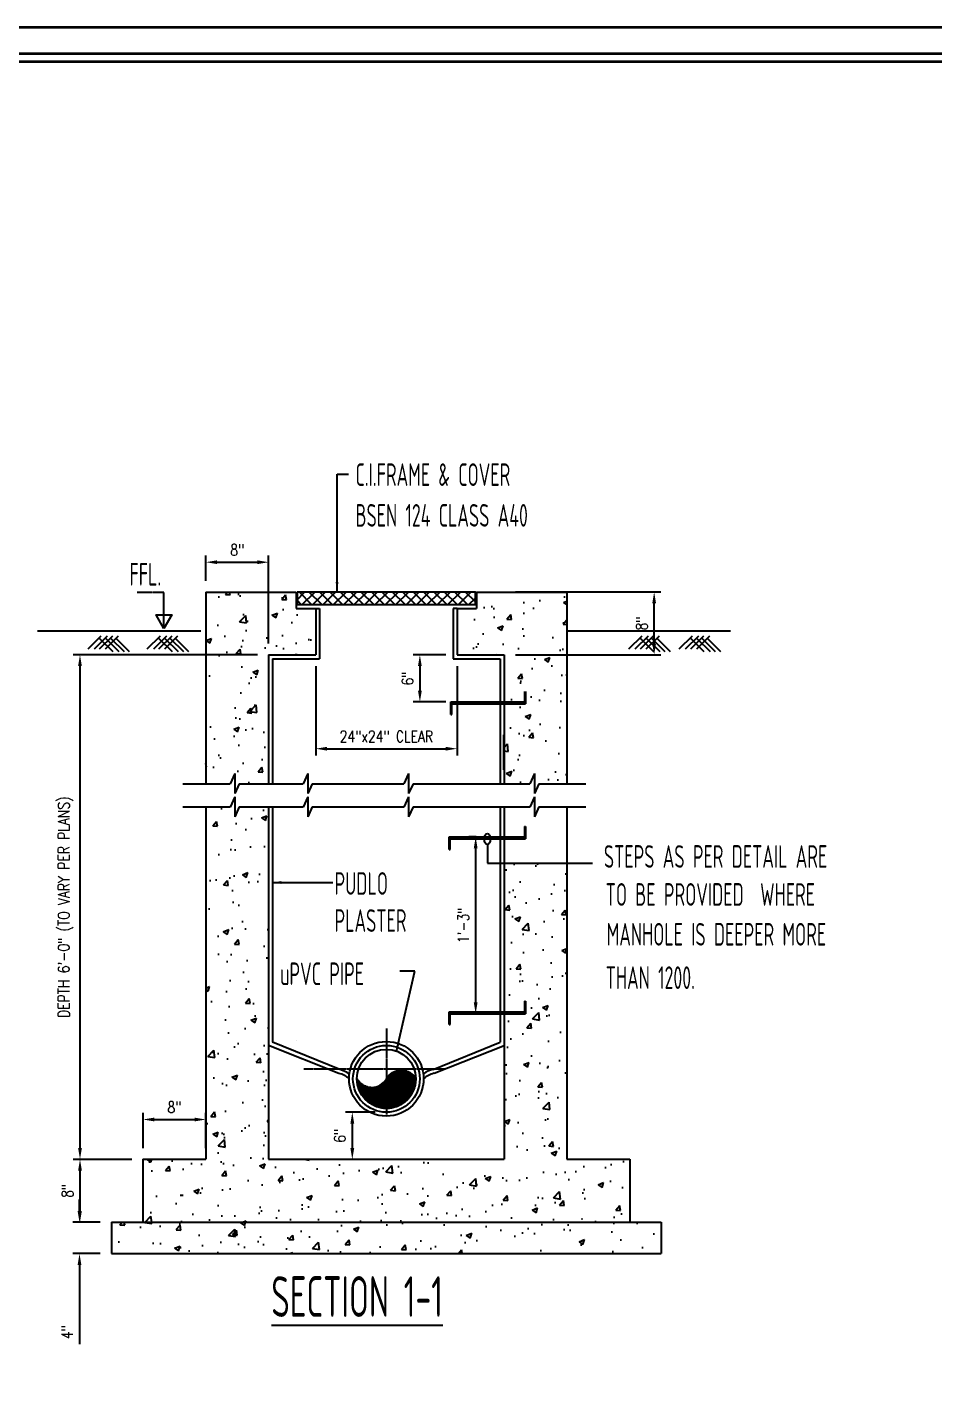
# Model space of a CAD drawing. Header units: millimetres. Extents: x 626118 to 667468, y 4481694 to 4492717.
# Drawn here: x 629709 to 630431, y 4491638 to 4492717 of the extents above; entities that cross this region are included whole.
import ezdxf

# ---------------------------------------------------------------- set-up
doc = ezdxf.new("R2010")
doc.units = ezdxf.units.MM
for name, pattern in [('CENTER', [2, 1.25, -0.25, 0.25, -0.25]), ('DUZ', [500, 500]), ('PHANTOM', [2.5, 1.25, -0.25, 0.25, -0.25, 0.25, -0.25])]:
    doc.linetypes.add(name, pattern=pattern)
doc.layers.get('0').update_dxf_attribs({"color": 1, "linetype": 'DUZ'})
for name, color, linetype in [('CONCRET', 3, 'Continuous'), ('DIM50', 123, 'Continuous'), ('LEV-MARK', 4, 'Continuous'), ('PL-CW', 80, 'PHANTOM'), ('TEXT2', 1, 'Continuous')]:
    doc.layers.add(name, color=color, linetype=linetype)
doc.layers.add('DUVAR', color=7, linetype='Continuous', lineweight=35)
doc.styles.add('din.shx', font='din.shx', dxfattribs={"width": 0.7})
doc.styles.add('ROMANS', font='romans.shx', dxfattribs={"width": 0.8})
doc.dimstyles.new('DIM50', dxfattribs={"dimscale": 9, "dimtxt": 1, "dimasz": 1, "dimexe": 0.6, "dimexo": 1, "dimgap": 0.5, "dimtad": 1, "dimdec": 1, "dimzin": 0, "dimdsep": 46, "dimtxsty": 'ROMANS', "dimcen": 1, "dimclrd": 8, "dimclre": 8, "dimclrt": 256, "dimazin": 0, "dimtfac": 1, "dimtdec": 1, "dimtofl": 0, "dimtmove": 0, "dimatfit": 3, "dimfxl": 1, "dimtolj": 1, "dimtzin": 0, "dimarcsym": 0})
doc.dimstyles.new('FFCL 1-8', dxfattribs={"dimtxt": 7, "dimasz": 7, "dimexe": 5.5, "dimexo": 2.5, "dimgap": 1, "dimtad": 1, "dimdec": 0, "dimzin": 1, "dimdsep": 46, "dimtxsty": 'din.shx', "dimblk": 'ARCHTICK', "dimcen": 0, "dimclrd": 1, "dimclre": 1, "dimclrt": 3, "dimadec": 0, "dimazin": 0, "dimtfac": 1, "dimtdec": 0, "dimtofl": 0, "dimtmove": 0, "dimatfit": 3, "dimfxl": 0.18, "dimtolj": 1, "dimtzin": 0, "dimarcsym": 0})
pattern_1 = [(50, (627330.985, 4498361.63), (44.82876, -3.922), [4.6875, -51.5625]), (355, (627330.985, 4498361.63), (-8.67196, 47.012), [3.75, -41.25]), (100.4514, (627334.72, 4498361.304), (36.15684, 43.08997), [3.98376, -43.82138]), (46.1842, (627330.985, 4498374.13), (66.70257, -10.34494), [7.03125, -77.34375]), (96.6356, (627336.54, 4498373.27), (58.4164, 60.88237), [5.97564, -65.73206]), (351.1842, (627330.985, 4498374.13), (58.4164, 60.8824), [5.625, -61.875]), (21, (627337.235, 4498371.006), (37.3067, -25.16368), [4.6875, -51.5625]), (326, (627337.235, 4498371.006), (15.2072, 45.32188), [3.75, -41.25]), (71.4514, (627340.343, 4498368.91), (52.51391, 20.15816), [3.98376, -43.82138]), (37.5, (627330.985, 4498361.63), (0.75999, 20.805866), [0, -40.75, 0, -41.875, 0, -41.40625]), (7.5, (627330.985, 4498361.63), (16.441846, 24.65073), [0, -23.875, 0, -39.8125, 0, -15.78125]), (327.5, (627317.047, 4498361.63), (33.363902, -1.40968), [0, -15.625, 0, -48.75, 0, -64.6875]), (317.5, (627310.797, 4498361.63), (36.44914, 6.25656), [0, -20.3125, 0, -32.375, 0, -45.9375])]

# ---------------------------------------------------------------- blocks, each defined once
blk = doc.blocks.new('*X316')
at = {"color": 0}
for p, q in [((530.88, 734.27), (539.62, 749.4)), ((531, 734.22), (539.8, 749.46)), ((531.12, 734.17), (539.98, 749.52)), ((531.24, 734.13), (540.15, 749.57)), ((531.35, 734.08), (540.32, 749.62)), ((531.47, 734.04), (540.49, 749.66)), ((531.59, 734), (540.66, 749.69)), ((531.72, 733.96), (540.82, 749.73)), ((531.84, 733.92), (540.98, 749.75)), ((531.96, 733.88), (541.14, 749.78)), ((532.08, 733.84), (541.29, 749.8)), ((532.21, 733.81), (541.45, 749.81)), ((532.33, 733.77), (541.6, 749.83)), ((532.45, 733.74), (541.75, 749.84)), ((532.58, 733.7), (541.9, 749.84)), ((532.71, 733.67), (542.04, 749.84)), ((532.83, 733.64), (542.19, 749.85)), ((532.96, 733.61), (542.33, 749.84)), ((533.09, 733.59), (542.47, 749.84)), ((533.22, 733.56), (542.61, 749.83)), ((533.35, 733.53), (542.75, 749.82)), ((533.48, 733.51), (542.89, 749.81)), ((533.61, 733.49), (543.02, 749.79)), ((533.74, 733.47), (543.16, 749.77)), ((533.87, 733.45), (543.29, 749.75)), ((534.01, 733.43), (543.42, 749.73)), ((534.14, 733.41), (543.55, 749.71)), ((534.28, 733.39), (543.68, 749.68)), ((534.41, 733.38), (543.81, 749.65)), ((534.55, 733.36), (543.93, 749.62)), ((534.69, 733.35), (544.06, 749.59)), ((534.82, 733.34), (544.18, 749.55)), ((534.96, 733.33), (544.31, 749.52)), ((535.1, 733.32), (544.43, 749.48)), ((535.24, 733.32), (544.55, 749.44)), ((546.03, 738.5), (539.72, 749.43)), ((546.11, 738.61), (539.84, 749.48)), ((539.91, 749.5), (544.37, 749.5)), ((546.19, 738.72), (539.96, 749.51)), ((546.27, 738.83), (540.08, 749.55)), ((546.35, 738.95), (540.21, 749.59)), ((546.43, 739.06), (540.33, 749.62)), ((540.35, 749.62), (543.93, 749.62)), ((546.5, 739.18), (540.46, 749.65)), ((546.58, 739.3), (540.59, 749.68)), ((546.65, 739.42), (540.71, 749.71)), ((546.73, 739.54), (540.84, 749.73)), ((540.96, 749.75), (543.32, 749.75)), ((546.8, 739.67), (540.98, 749.75)), ((546.87, 739.79), (541.11, 749.77)), ((546.94, 739.92), (541.24, 749.79)), ((547.01, 740.05), (541.38, 749.81)), ((547.08, 740.18), (541.51, 749.82)), ((547.15, 740.31), (541.65, 749.83)), ((547.22, 740.44), (541.79, 749.84)), ((547.28, 740.58), (541.93, 749.84)), ((547.35, 740.72), (542.08, 749.85)), ((547.41, 740.86), (542.22, 749.84)), ((547.47, 741), (542.37, 749.84)), ((547.54, 741.14), (542.52, 749.84)), ((547.6, 741.29), (542.67, 749.83)), ((547.65, 741.43), (542.82, 749.81)), ((547.71, 741.58), (542.97, 749.8)), ((547.77, 741.74), (543.13, 749.78)), ((547.82, 741.89), (543.28, 749.76)), ((547.88, 742.05), (543.44, 749.73)), ((547.93, 742.21), (543.61, 749.7)), ((547.98, 742.37), (543.77, 749.66)), ((548.03, 742.53), (543.94, 749.62)), ((548.08, 742.7), (544.11, 749.58)), ((548.12, 742.87), (544.28, 749.53)), ((548.17, 743.05), (544.46, 749.47)), ((548.21, 743.22), (544.64, 749.41)), ((522.94, 746.01), (522.97, 746.06)), ((522.94, 746), (523, 746)), ((529.24, 735.08), (522.94, 745.99)), ((522.94, 745.76), (523.04, 745.93)), ((522.94, 745.88), (523.08, 745.88)), ((522.94, 745.75), (523.16, 745.75)), ((529.02, 735.22), (522.94, 745.73)), ((522.95, 745.53), (523.12, 745.81)), ((522.95, 745.62), (523.24, 745.62)), ((522.95, 745.5), (523.32, 745.5)), ((528.79, 735.36), (522.95, 745.47)), ((522.96, 745.3), (523.19, 745.69)), ((522.96, 745.38), (523.41, 745.38)), ((522.97, 745.25), (523.51, 745.25)), ((528.56, 735.51), (522.97, 745.19)), ((522.98, 745.08), (523.27, 745.58)), ((522.98, 745.12), (523.6, 745.12)), ((522.99, 745), (523.71, 745)), ((523, 744.86), (523.35, 745.46)), ((528.31, 735.68), (523, 744.89)), ((523, 744.88), (523.81, 744.88)), ((523.01, 744.75), (523.93, 744.75)), ((523.02, 744.65), (523.43, 745.35)), ((523.03, 744.62), (524.04, 744.62)), ((528.07, 735.86), (523.03, 744.59)), ((523.04, 744.5), (524.17, 744.5)), ((523.05, 744.44), (523.51, 745.25)), ((523.06, 744.38), (524.3, 744.38)), ((527.81, 736.06), (523.07, 744.26)), ((523.07, 744.25), (524.43, 744.25)), ((523.08, 744.24), (523.59, 745.14)), ((523.09, 744.12), (524.58, 744.12)), ((523.11, 744.05), (523.68, 745.04)), ((523.11, 744), (524.73, 744)), ((527.53, 736.28), (523.13, 743.92)), ((523.14, 743.85), (523.76, 744.93)), ((523.14, 743.88), (524.89, 743.88)), ((523.16, 743.75), (525.06, 743.75)), ((523.17, 743.66), (523.85, 744.83)), ((523.18, 743.62), (525.23, 743.62)), ((527.25, 736.53), (523.2, 743.54)), ((523.21, 743.48), (523.94, 744.74)), ((523.21, 743.5), (525.43, 743.5)), ((523.25, 743.3), (524.03, 744.64)), ((523.29, 743.12), (524.12, 744.55)), ((523.34, 742.94), (524.21, 744.46)), ((523.38, 742.77), (524.3, 744.37)), ((523.43, 742.6), (524.4, 744.28)), ((523.48, 742.44), (524.49, 744.2)), ((529.45, 734.96), (523.53, 745.22)), ((523.53, 742.27), (524.59, 744.11)), ((523.58, 742.11), (524.69, 744.03)), ((523.63, 741.96), (524.78, 743.95)), ((523.69, 741.8), (524.88, 743.88)), ((523.74, 741.65), (524.99, 743.8)), ((523.8, 741.5), (525.09, 743.73)), ((523.86, 741.35), (525.19, 743.66)), ((523.92, 741.2), (525.29, 743.59)), ((529.67, 734.84), (523.98, 744.7)), ((523.98, 741.06), (525.4, 743.52)), ((529.87, 734.73), (524.32, 744.36)), ((530.08, 734.63), (524.61, 744.09)), ((530.28, 734.53), (524.88, 743.88)), ((530.47, 734.44), (525.13, 743.7)), ((530.67, 734.36), (525.37, 743.54)), ((528.67, 735.44), (533.37, 743.58)), ((528.78, 735.37), (533.61, 743.74)), ((528.88, 735.3), (533.87, 743.93)), ((528.99, 735.23), (534.14, 744.16)), ((529.09, 735.17), (534.45, 744.44)), ((529.2, 735.1), (534.8, 744.81)), ((529.31, 735.04), (535.32, 745.45)), ((529.42, 734.98), (536.43, 747.13)), ((529.53, 734.92), (536.85, 747.6)), ((529.64, 734.86), (537.18, 747.92)), ((529.75, 734.8), (537.47, 748.17)), ((529.86, 734.74), (537.73, 748.38)), ((529.97, 734.68), (537.98, 748.55)), ((530.08, 734.63), (538.21, 748.71)), ((530.19, 734.57), (538.43, 748.84)), ((530.31, 734.52), (538.65, 748.96)), ((530.42, 734.47), (538.85, 749.07)), ((530.54, 734.41), (539.05, 749.17)), ((530.65, 734.36), (539.25, 749.25)), ((530.77, 734.31), (539.44, 749.33)), ((533.25, 743.5), (548.27, 743.5)), ((538.97, 733.72), (533.31, 743.54)), ((539.1, 733.76), (533.41, 743.6)), ((533.44, 743.62), (548.3, 743.62)), ((539.22, 733.79), (533.52, 743.67)), ((533.62, 743.75), (548.32, 743.75)), ((539.34, 733.83), (533.62, 743.75)), ((539.47, 733.86), (533.72, 743.82)), ((533.79, 743.88), (548.34, 743.88)), ((539.59, 733.9), (533.82, 743.9)), ((539.71, 733.94), (533.92, 743.97)), ((533.95, 744), (548.36, 744)), ((539.83, 733.98), (534.02, 744.05)), ((534.1, 744.12), (548.38, 744.12)), ((539.95, 734.02), (534.11, 744.14)), ((540.07, 734.07), (534.21, 744.22)), ((534.25, 744.25), (548.4, 744.25)), ((540.19, 734.11), (534.31, 744.31)), ((534.38, 744.38), (548.42, 744.38)), ((540.31, 734.15), (534.4, 744.39)), ((540.43, 734.2), (534.49, 744.48)), ((534.51, 744.5), (548.44, 744.5)), ((540.55, 734.25), (534.58, 744.57)), ((534.63, 744.62), (548.45, 744.62)), ((540.66, 734.29), (534.67, 744.67)), ((534.75, 744.75), (548.47, 744.75)), ((540.78, 734.34), (534.76, 744.76)), ((540.89, 734.39), (534.85, 744.86)), ((534.86, 744.88), (548.48, 744.88)), ((541.01, 734.44), (534.94, 744.96)), ((534.97, 745), (548.49, 745)), ((541.12, 734.5), (535.02, 745.06)), ((535.07, 745.12), (548.5, 745.12)), ((541.24, 734.55), (535.11, 745.17)), ((535.17, 745.25), (548.51, 745.25)), ((541.35, 734.6), (535.19, 745.27)), ((535.26, 745.38), (548.52, 745.38)), ((541.46, 734.66), (535.27, 745.38)), ((535.35, 745.5), (548.52, 745.5)), ((541.57, 734.72), (535.35, 745.49)), ((535.38, 733.31), (544.67, 749.4)), ((541.69, 734.77), (535.43, 745.61)), ((535.44, 745.62), (548.53, 745.62)), ((541.8, 734.83), (535.51, 745.73)), ((535.52, 745.75), (548.53, 745.75)), ((535.53, 733.31), (544.79, 749.35)), ((541.91, 734.89), (535.58, 745.84)), ((535.6, 745.88), (548.54, 745.88)), ((542.01, 734.95), (535.66, 745.97)), ((535.67, 733.31), (544.91, 749.3)), ((535.68, 746), (548.54, 746)), ((542.12, 735.01), (535.73, 746.09)), ((535.75, 746.12), (548.53, 746.12)), ((542.23, 735.08), (535.8, 746.22)), ((535.82, 733.31), (545.02, 749.26)), ((535.82, 746.25), (548.46, 746.25)), ((542.34, 735.14), (535.87, 746.34)), ((535.9, 746.38), (548.38, 746.38)), ((542.45, 735.21), (535.95, 746.46)), ((535.96, 733.31), (545.14, 749.21)), ((535.98, 746.5), (548.3, 746.5)), ((542.55, 735.27), (536.03, 746.58)), ((536.06, 746.62), (548.22, 746.62)), ((542.66, 735.34), (536.1, 746.69)), ((536.11, 733.31), (545.25, 749.15)), ((536.15, 746.75), (548.13, 746.75)), ((542.76, 735.41), (536.18, 746.8)), ((536.24, 746.88), (548.04, 746.88)), ((536.25, 733.32), (545.36, 749.1)), ((542.87, 735.48), (536.26, 746.91)), ((536.33, 747), (547.95, 747)), ((542.97, 735.55), (536.35, 747.02)), ((536.4, 733.33), (545.48, 749.04)), ((543.07, 735.62), (536.43, 747.13)), ((536.43, 747.12), (547.85, 747.12)), ((543.18, 735.69), (536.52, 747.23)), ((536.53, 747.25), (547.74, 747.25)), ((536.55, 733.33), (545.59, 748.99)), ((543.28, 735.76), (536.6, 747.33)), ((536.64, 747.38), (547.64, 747.38)), ((543.38, 735.84), (536.69, 747.43)), ((536.7, 733.35), (545.7, 748.93)), ((536.76, 747.5), (547.52, 747.5)), ((543.48, 735.92), (536.78, 747.52)), ((536.85, 733.36), (545.81, 748.86)), ((536.87, 747.62), (547.4, 747.62)), ((543.58, 735.99), (536.87, 747.62)), ((543.68, 736.07), (536.96, 747.71)), ((537, 747.75), (547.28, 747.75)), ((537.01, 733.37), (545.91, 748.8)), ((543.78, 736.15), (537.05, 747.8)), ((537.13, 747.88), (547.15, 747.88)), ((543.88, 736.23), (537.14, 747.89)), ((537.16, 733.39), (546.02, 748.74)), ((543.97, 736.31), (537.24, 747.97)), ((537.27, 748), (547.01, 748)), ((537.31, 733.41), (546.13, 748.67)), ((544.07, 736.39), (537.34, 748.06)), ((537.41, 748.12), (546.86, 748.12)), ((544.17, 736.48), (537.43, 748.14)), ((537.47, 733.43), (546.23, 748.6)), ((544.26, 736.56), (537.53, 748.22)), ((537.57, 748.25), (546.71, 748.25)), ((537.63, 733.45), (546.33, 748.53)), ((544.36, 736.65), (537.63, 748.3)), ((537.73, 748.38), (546.55, 748.38)), ((544.45, 736.73), (537.73, 748.38)), ((537.79, 733.47), (546.44, 748.46)), ((544.55, 736.82), (537.83, 748.45)), ((537.9, 748.5), (546.38, 748.5)), ((544.64, 736.91), (537.93, 748.52)), ((537.95, 733.5), (546.54, 748.38)), ((544.73, 737), (538.04, 748.59)), ((538.08, 748.62), (546.19, 748.62)), ((538.11, 733.53), (546.64, 748.31)), ((544.82, 737.09), (538.14, 748.66)), ((544.91, 737.18), (538.25, 748.73)), ((538.27, 733.56), (546.74, 748.23)), ((538.28, 748.75), (546, 748.75)), ((545, 737.28), (538.35, 748.8)), ((538.43, 733.6), (546.84, 748.15)), ((545.09, 737.37), (538.46, 748.86)), ((538.49, 748.88), (545.79, 748.88)), ((545.18, 737.47), (538.57, 748.92)), ((538.6, 733.63), (546.93, 748.07)), ((545.27, 737.57), (538.68, 748.98)), ((538.72, 749), (545.56, 749)), ((538.77, 733.67), (547.03, 747.98)), ((545.36, 737.66), (538.79, 749.04)), ((545.44, 737.76), (538.9, 749.09)), ((538.94, 733.71), (547.12, 747.9)), ((538.97, 749.12), (545.31, 749.12)), ((545.53, 737.86), (539.02, 749.15)), ((539.11, 733.76), (547.22, 747.81)), ((545.62, 737.97), (539.13, 749.2)), ((539.24, 749.25), (545.04, 749.25)), ((545.7, 738.07), (539.24, 749.25)), ((539.28, 733.81), (547.31, 747.72)), ((545.78, 738.18), (539.36, 749.3)), ((539.45, 733.86), (547.4, 747.63)), ((545.87, 738.28), (539.48, 749.35)), ((539.55, 749.38), (544.73, 749.38)), ((545.95, 738.39), (539.6, 749.39)), ((539.63, 733.91), (547.49, 747.53)), ((539.81, 733.97), (547.58, 747.44)), ((539.99, 734.03), (547.67, 747.34)), ((540.17, 734.1), (547.75, 747.24)), ((540.35, 734.17), (547.84, 747.14)), ((540.54, 734.24), (547.92, 747.03)), ((540.73, 734.32), (548.01, 746.92)), ((540.92, 734.41), (548.09, 746.81)), ((541.12, 734.49), (548.17, 746.7)), ((541.32, 734.59), (548.24, 746.59)), ((541.52, 734.69), (548.32, 746.47)), ((541.72, 734.79), (548.4, 746.35)), ((541.93, 734.91), (548.47, 746.23)), ((542.15, 735.03), (548.54, 746.1)), ((542.37, 735.16), (548.54, 745.84)), ((542.59, 735.3), (548.53, 745.58)), ((542.82, 735.45), (548.51, 745.3)), ((543.06, 735.61), (548.49, 745.02)), ((543.31, 735.79), (548.46, 744.72)), ((543.56, 735.98), (548.42, 744.4)), ((543.83, 736.19), (548.37, 744.06)), ((544.11, 736.43), (548.31, 743.7)), ((548.25, 743.4), (544.82, 749.34)), ((548.29, 743.59), (545.01, 749.26)), ((548.32, 743.77), (545.21, 749.17)), ((548.36, 743.97), (545.41, 749.08)), ((548.39, 744.16), (545.61, 748.97)), ((548.42, 744.36), (545.82, 748.85)), ((548.45, 744.56), (546.05, 748.72)), ((548.47, 744.77), (546.28, 748.57)), ((548.49, 744.99), (546.52, 748.39)), ((548.51, 745.21), (546.79, 748.19)), ((548.52, 745.43), (547.07, 747.94)), ((548.53, 745.67), (547.4, 747.63)), ((548.54, 745.91), (547.8, 747.18)), ((523.23, 743.38), (525.63, 743.38)), ((523.26, 743.25), (525.86, 743.25)), ((526.94, 736.81), (523.29, 743.14)), ((523.29, 743.12), (526.1, 743.12)), ((523.32, 743), (526.37, 743)), ((523.35, 742.88), (526.67, 742.88)), ((523.39, 742.75), (527.01, 742.75)), ((526.61, 737.14), (523.4, 742.69)), ((523.42, 742.62), (527.43, 742.62)), ((523.46, 742.5), (527.98, 742.5)), ((523.5, 742.38), (529.15, 742.38)), ((523.53, 742.25), (547.94, 742.25)), ((526.23, 737.54), (523.56, 742.16)), ((523.57, 742.12), (547.9, 742.12)), ((523.62, 742), (547.86, 742)), ((523.66, 741.88), (547.82, 741.88)), ((523.7, 741.75), (547.77, 741.75)), ((523.75, 741.62), (547.73, 741.62)), ((525.79, 738.06), (523.79, 741.52)), ((523.8, 741.5), (547.68, 741.5)), ((523.85, 741.38), (547.63, 741.38)), ((523.9, 741.25), (547.58, 741.25)), ((523.95, 741.12), (547.53, 741.12)), ((524, 741), (547.47, 741)), ((524.04, 740.91), (525.51, 743.45)), ((524.06, 740.88), (547.42, 740.88)), ((524.1, 740.77), (525.61, 743.39)), ((524.11, 740.75), (547.36, 740.75)), ((524.17, 740.64), (525.72, 743.32)), ((524.17, 740.62), (547.3, 740.62)), ((524.23, 740.5), (525.83, 743.26)), ((525.13, 738.94), (524.23, 740.51)), ((524.23, 740.5), (547.24, 740.5)), ((524.29, 740.38), (547.18, 740.38)), ((524.3, 740.36), (525.94, 743.21)), ((524.36, 740.25), (547.12, 740.25)), ((524.37, 740.23), (526.05, 743.15)), ((524.42, 740.12), (547.05, 740.12)), ((524.44, 740.1), (526.16, 743.09)), ((524.49, 740), (546.99, 740)), ((524.51, 739.97), (526.28, 743.04)), ((524.56, 739.88), (546.92, 739.88)), ((524.58, 739.84), (526.39, 742.99)), ((524.63, 739.75), (546.85, 739.75)), ((524.65, 739.72), (526.51, 742.94)), ((524.7, 739.62), (546.77, 739.62)), ((524.72, 739.59), (526.63, 742.89)), ((524.78, 739.5), (546.7, 739.5)), ((524.79, 739.47), (526.74, 742.85)), ((524.85, 739.38), (546.62, 739.38)), ((524.87, 739.35), (526.86, 742.8)), ((524.93, 739.25), (546.55, 739.25)), ((524.94, 739.23), (526.98, 742.76)), ((525.01, 739.12), (546.47, 739.12)), ((525.02, 739.11), (527.1, 742.72)), ((525.09, 739), (546.38, 739)), ((525.1, 739), (527.23, 742.68)), ((525.18, 738.88), (527.35, 742.65)), ((525.18, 738.88), (546.3, 738.88)), ((525.25, 738.77), (527.47, 742.61)), ((525.27, 738.75), (546.21, 738.75)), ((525.33, 738.65), (527.6, 742.58)), ((525.35, 738.62), (546.12, 738.62)), ((525.41, 738.54), (527.73, 742.55)), ((525.45, 738.5), (546.03, 738.5)), ((525.49, 738.43), (527.86, 742.52)), ((525.54, 738.38), (545.94, 738.38)), ((525.58, 738.33), (527.99, 742.5)), ((530.86, 734.28), (525.59, 743.4)), ((525.64, 738.25), (545.84, 738.25)), ((525.66, 738.22), (528.12, 742.47)), ((525.73, 738.12), (545.74, 738.12)), ((525.74, 738.11), (528.25, 742.45)), ((531.05, 734.2), (525.81, 743.28)), ((525.83, 738.01), (528.38, 742.43)), ((525.83, 738), (545.64, 738)), ((525.91, 737.91), (528.52, 742.42)), ((525.94, 737.88), (545.54, 737.88)), ((526, 737.81), (528.65, 742.4)), ((531.23, 734.13), (526.01, 743.17)), ((526.05, 737.75), (545.43, 737.75)), ((526.08, 737.7), (528.79, 742.39)), ((526.15, 737.62), (545.32, 737.62)), ((526.17, 737.61), (528.93, 742.38)), ((531.42, 734.06), (526.21, 743.07)), ((526.26, 737.51), (529.07, 742.38)), ((526.35, 737.41), (529.21, 742.37)), ((531.6, 734), (526.41, 742.98)), ((526.44, 737.32), (529.36, 742.37)), ((526.53, 737.22), (529.5, 742.37)), ((531.78, 733.94), (526.6, 742.9)), ((526.62, 737.13), (529.65, 742.38)), ((526.71, 737.04), (529.8, 742.39)), ((531.95, 733.88), (526.79, 742.83)), ((526.8, 736.95), (529.95, 742.4)), ((526.89, 736.86), (530.1, 742.41)), ((532.13, 733.83), (526.97, 742.77)), ((526.99, 736.77), (530.26, 742.43)), ((527.08, 736.68), (530.41, 742.45)), ((532.3, 733.78), (527.15, 742.71)), ((527.18, 736.6), (530.57, 742.48)), ((527.27, 736.51), (530.73, 742.51)), ((532.47, 733.73), (527.32, 742.66)), ((527.37, 736.43), (530.9, 742.54)), ((527.46, 736.34), (531.06, 742.58)), ((532.64, 733.69), (527.49, 742.61)), ((527.56, 736.26), (531.23, 742.62)), ((527.66, 736.18), (531.4, 742.67)), ((532.81, 733.65), (527.66, 742.57)), ((527.76, 736.1), (531.58, 742.72)), ((532.97, 733.61), (527.83, 742.53)), ((527.86, 736.02), (531.76, 742.78)), ((527.96, 735.95), (531.94, 742.85)), ((533.14, 733.58), (527.99, 742.5)), ((528.06, 735.87), (532.13, 742.92)), ((533.3, 733.54), (528.15, 742.47)), ((528.16, 735.8), (532.32, 743)), ((528.26, 735.72), (532.52, 743.09)), ((533.46, 733.51), (528.31, 742.45)), ((528.36, 735.65), (532.72, 743.2)), ((528.46, 735.58), (532.93, 743.31)), ((533.62, 733.48), (528.46, 742.42)), ((528.57, 735.51), (533.15, 743.44)), ((533.78, 733.46), (528.62, 742.41)), ((533.94, 733.44), (528.77, 742.39)), ((534.1, 733.41), (528.92, 742.38)), ((534.25, 733.4), (529.07, 742.38)), ((534.41, 733.38), (529.21, 742.37)), ((534.56, 733.36), (529.36, 742.37)), ((534.71, 733.35), (529.5, 742.37)), ((529.53, 742.38), (547.98, 742.38)), ((534.86, 733.34), (529.64, 742.38)), ((535.01, 733.33), (529.78, 742.39)), ((535.16, 733.32), (529.92, 742.4)), ((535.31, 733.32), (530.06, 742.41)), ((535.46, 733.31), (530.2, 742.42)), ((535.6, 733.31), (530.33, 742.44)), ((535.75, 733.31), (530.46, 742.46)), ((535.89, 733.31), (530.6, 742.48)), ((530.7, 742.5), (548.02, 742.5)), ((536.03, 733.31), (530.73, 742.5)), ((536.18, 733.32), (530.86, 742.53)), ((536.32, 733.32), (530.98, 742.56)), ((536.46, 733.33), (531.11, 742.59)), ((536.6, 733.34), (531.24, 742.62)), ((531.25, 742.62), (548.06, 742.62)), ((536.73, 733.35), (531.36, 742.66)), ((536.87, 733.36), (531.48, 742.69)), ((537.01, 733.37), (531.61, 742.73)), ((531.66, 742.75), (548.09, 742.75)), ((537.15, 733.39), (531.73, 742.77)), ((537.28, 733.4), (531.85, 742.81)), ((537.42, 733.42), (531.97, 742.86)), ((532.01, 742.88), (548.12, 742.88)), ((537.55, 733.44), (532.08, 742.9)), ((537.68, 733.46), (532.2, 742.95)), ((532.31, 743), (548.16, 743)), ((537.81, 733.48), (532.32, 743)), ((537.95, 733.5), (532.43, 743.05)), ((538.08, 733.52), (532.54, 743.11)), ((532.58, 743.12), (548.19, 743.12)), ((538.21, 733.55), (532.66, 743.16)), ((538.34, 733.58), (532.77, 743.22)), ((532.82, 743.25), (548.22, 743.25)), ((538.46, 733.6), (532.88, 743.28)), ((538.59, 733.63), (532.99, 743.34)), ((533.04, 743.38), (548.24, 743.38)), ((538.72, 733.66), (533.09, 743.4)), ((538.85, 733.69), (533.2, 743.47)), ((544.41, 736.69), (548.23, 743.31)), ((544.73, 737), (548.12, 742.88)), ((545.08, 737.36), (547.99, 742.39)), ((545.49, 737.82), (547.79, 741.81)), ((546.02, 738.48), (547.48, 741.02)), ((526.27, 737.5), (545.21, 737.5)), ((526.38, 737.38), (545.1, 737.38)), ((526.5, 737.25), (544.98, 737.25)), ((526.62, 737.12), (544.86, 737.12)), ((526.75, 737), (544.73, 737)), ((526.87, 736.88), (544.6, 736.88)), ((527.01, 736.75), (544.47, 736.75)), ((527.14, 736.62), (544.33, 736.62)), ((527.28, 736.5), (544.19, 736.5)), ((527.43, 736.38), (544.05, 736.38)), ((527.58, 736.25), (543.9, 736.25)), ((527.73, 736.12), (543.75, 736.12)), ((527.89, 736), (543.59, 736)), ((528.05, 735.88), (543.43, 735.88)), ((528.22, 735.75), (543.26, 735.75)), ((528.4, 735.62), (543.08, 735.62)), ((528.58, 735.5), (542.9, 735.5)), ((528.77, 735.38), (542.71, 735.38)), ((528.96, 735.25), (542.52, 735.25)), ((529.17, 735.12), (542.31, 735.12)), ((529.38, 735), (542.1, 735)), ((529.6, 734.88), (541.87, 734.88)), ((529.84, 734.75), (541.64, 734.75)), ((530.09, 734.62), (541.39, 734.62)), ((530.35, 734.5), (541.13, 734.5)), ((530.62, 734.38), (540.85, 734.38)), ((530.92, 734.25), (540.56, 734.25)), ((531.24, 734.12), (540.24, 734.12)), ((531.59, 734), (539.89, 734)), ((531.97, 733.88), (539.5, 733.88)), ((532.41, 733.75), (539.07, 733.75)), ((532.91, 733.62), (538.57, 733.62)), ((533.54, 733.5), (537.94, 733.5)), ((534.44, 733.38), (537.04, 733.38))]:
    blk.add_line(p, q, dxfattribs=at)
blk = doc.blocks.new('*D345')
at = {"layer": 'Defpoints', "color": 0, "lineweight": 5, "transparency": 16777216}
for p in [(629901.3, 4492291.3), (629851.3, 4492267.6), (629901.3, 4492217.6)]:
    blk.add_point(p, dxfattribs=at)
at = {"layer": 'DIM50', "color": 8, "lineweight": -2, "transparency": 16777216}
for p, q in [((629851.3, 4492276.6), (629851.3, 4492296.7)), ((629860.3, 4492291.3), (629892.3, 4492291.3)), ((629901.3, 4492226.6), (629901.3, 4492296.7))]:
    blk.add_line(p, q, dxfattribs=at)
at = {"layer": 'DIM50', "color": 8, "lineweight": 5, "transparency": 16777216}
for points in [[(629860.3, 4492292.8), (629860.3, 4492289.8), (629851.3, 4492291.3)], [(629892.3, 4492292.8), (629892.3, 4492289.8), (629901.3, 4492291.3)]]:
    blk.add_solid(points, dxfattribs=at)
at = {"layer": 'DIM50', "transparency": 16777216, "insert": (629876.3, 4492301.1), "char_height": 9, "attachment_point": 5, "style": 'ROMANS'}
blk.add_mtext('\\A1;8"', dxfattribs=at)
blk = doc.blocks.new('*D346')
at = {"layer": 'Defpoints', "color": 0, "lineweight": 5, "transparency": 16777216}
for p in [(630051.3, 4492217.6), (630021.7, 4492180.1), (630051.3, 4492180.1)]:
    blk.add_point(p, dxfattribs=at)
at = {"layer": 'DIM50', "color": 8, "lineweight": -2, "transparency": 16777216}
for p, q in [((630042.3, 4492217.6), (630016.3, 4492217.6)), ((630021.7, 4492208.6), (630021.7, 4492189.1)), ((630042.3, 4492180.1), (630016.3, 4492180.1))]:
    blk.add_line(p, q, dxfattribs=at)
at = {"layer": 'DIM50', "color": 8, "lineweight": 5, "transparency": 16777216}
for points in [[(630020.2, 4492208.6), (630023.2, 4492208.6), (630021.7, 4492217.6)], [(630020.2, 4492189.1), (630023.2, 4492189.1), (630021.7, 4492180.1)]]:
    blk.add_solid(points, dxfattribs=at)
at = {"layer": 'DIM50', "transparency": 16777216, "insert": (630011.9, 4492198.8), "char_height": 9, "attachment_point": 5, "rotation": 90, "style": 'ROMANS'}
blk.add_mtext('\\A1;6"', dxfattribs=at)
blk = doc.blocks.new('_ArchTick')
at = {"color": 0, "linetype": 'ByBlock', "const_width": 0.15}
blk.add_lwpolyline([(-0.5, -0.5), (0.5, 0.5)], dxfattribs=at)
blk = doc.blocks.new('*D347')
at = {"layer": 'Defpoints', "color": 0, "lineweight": 5, "transparency": 16777216}
for p in [(630075.4, 4492072.7), (630066.1, 4491932.1), (630075.4, 4491932.1)]:
    blk.add_point(p, dxfattribs=at)
at = {"layer": 'DIM50', "color": 8, "lineweight": -2, "transparency": 16777216}
for p, q in [((630066.4, 4492072.7), (630060.7, 4492072.7)), ((630066.1, 4492063.7), (630066.1, 4491941.1)), ((630066.4, 4491932.1), (630060.7, 4491932.1))]:
    blk.add_line(p, q, dxfattribs=at)
at = {"layer": 'DIM50', "color": 8, "lineweight": 5, "transparency": 16777216}
for points in [[(630064.6, 4492063.7), (630067.6, 4492063.7), (630066.1, 4492072.7)], [(630064.6, 4491941.1), (630067.6, 4491941.1), (630066.1, 4491932.1)]]:
    blk.add_solid(points, dxfattribs=at)
at = {"layer": 'DIM50', "transparency": 16777216, "insert": (630056.3, 4492002.4), "char_height": 9, "attachment_point": 5, "rotation": 90, "style": 'ROMANS'}
blk.add_mtext('\\A1;1\'-3"', dxfattribs=at)
blk = doc.blocks.new('*D348')
at = {"layer": 'Defpoints', "color": 0, "lineweight": 5, "transparency": 16777216}
for p in [(629851.3, 4491847.9), (629801.3, 4491816.2), (629851.3, 4491816.2)]:
    blk.add_point(p, dxfattribs=at)
at = {"layer": 'DIM50', "color": 8, "lineweight": -2, "transparency": 16777216}
for p, q in [((629801.3, 4491825.2), (629801.3, 4491853.3)), ((629851.3, 4491825.2), (629851.3, 4491853.3)), ((629810.3, 4491847.9), (629842.3, 4491847.9))]:
    blk.add_line(p, q, dxfattribs=at)
at = {"layer": 'DIM50', "color": 8, "lineweight": 5, "transparency": 16777216}
for points in [[(629810.3, 4491849.4), (629810.3, 4491846.4), (629801.3, 4491847.9)], [(629842.3, 4491849.4), (629842.3, 4491846.4), (629851.3, 4491847.9)]]:
    blk.add_solid(points, dxfattribs=at)
at = {"layer": 'DIM50', "transparency": 16777216, "insert": (629826.3, 4491857.7), "char_height": 9, "attachment_point": 5, "style": 'ROMANS'}
blk.add_mtext('\\A1;8"', dxfattribs=at)
blk = doc.blocks.new('*D349')
at = {"layer": 'Defpoints', "color": 0, "lineweight": 5, "transparency": 16777216}
for p in [(629995, 4491853.7), (629967.9, 4491816.2), (629995, 4491816.2)]:
    blk.add_point(p, dxfattribs=at)
at = {"layer": 'DIM50', "color": 8, "lineweight": -2, "transparency": 16777216}
for p, q in [((629986, 4491853.7), (629962.5, 4491853.7)), ((629967.9, 4491844.7), (629967.9, 4491825.2)), ((629986, 4491816.2), (629962.5, 4491816.2))]:
    blk.add_line(p, q, dxfattribs=at)
at = {"layer": 'DIM50', "color": 8, "lineweight": 5, "transparency": 16777216}
for points in [[(629966.4, 4491844.7), (629969.4, 4491844.7), (629967.9, 4491853.7)], [(629966.4, 4491825.2), (629969.4, 4491825.2), (629967.9, 4491816.2)]]:
    blk.add_solid(points, dxfattribs=at)
at = {"layer": 'DIM50', "transparency": 16777216, "insert": (629958, 4491835), "char_height": 9, "attachment_point": 5, "rotation": 90, "style": 'ROMANS'}
blk.add_mtext('\\A1;6"', dxfattribs=at)
blk = doc.blocks.new('*D350')
at = {"layer": 'Defpoints', "color": 0, "lineweight": 5, "transparency": 16777216}
for p in [(629801.3, 4491816.2), (629751.1, 4491766.2), (629776.3, 4491766.2)]:
    blk.add_point(p, dxfattribs=at)
at = {"layer": 'DIM50', "color": 8, "lineweight": -2, "transparency": 16777216}
for p, q in [((629792.3, 4491816.2), (629745.7, 4491816.2)), ((629751.1, 4491807.2), (629751.1, 4491775.2)), ((629767.3, 4491766.2), (629745.7, 4491766.2))]:
    blk.add_line(p, q, dxfattribs=at)
at = {"layer": 'DIM50', "color": 8, "lineweight": 5, "transparency": 16777216}
for points in [[(629749.6, 4491807.2), (629752.6, 4491807.2), (629751.1, 4491816.2)], [(629749.6, 4491775.2), (629752.6, 4491775.2), (629751.1, 4491766.2)]]:
    blk.add_solid(points, dxfattribs=at)
at = {"layer": 'DIM50', "transparency": 16777216, "insert": (629741.2, 4491791.2), "char_height": 9, "attachment_point": 5, "rotation": 90, "style": 'ROMANS'}
blk.add_mtext('\\A1;8"', dxfattribs=at)
blk = doc.blocks.new('*D351')
at = {"layer": 'Defpoints', "color": 0, "lineweight": 5, "transparency": 16777216}
for p in [(629901.3, 4492217.6), (629751.1, 4491816.2), (629801.3, 4491816.2)]:
    blk.add_point(p, dxfattribs=at)
at = {"layer": 'DIM50', "color": 8, "lineweight": -2, "transparency": 16777216}
for p, q in [((629892.3, 4492217.6), (629745.7, 4492217.6)), ((629751.1, 4492208.6), (629751.1, 4491825.2)), ((629792.3, 4491816.2), (629745.7, 4491816.2))]:
    blk.add_line(p, q, dxfattribs=at)
at = {"layer": 'DIM50', "color": 8, "lineweight": 5, "transparency": 16777216}
for points in [[(629749.6, 4492208.6), (629752.6, 4492208.6), (629751.1, 4492217.6)], [(629749.6, 4491825.2), (629752.6, 4491825.2), (629751.1, 4491816.2)]]:
    blk.add_solid(points, dxfattribs=at)
at = {"layer": 'DIM50', "transparency": 16777216, "insert": (629739.7, 4492016.9), "char_height": 9, "attachment_point": 5, "rotation": 90, "style": 'ROMANS'}
blk.add_mtext('\\A1;DEPTH 6\'-0" (TO VARY PER PLANS)', dxfattribs=at)
blk = doc.blocks.new('*D344')
at = {"layer": 'Defpoints', "color": 0, "lineweight": 5, "transparency": 16777216}
for p in [(630088.8, 4492267.6), (630208.2, 4492267.6), (630088.8, 4492217.6)]:
    blk.add_point(p, dxfattribs=at)
at = {"layer": 'DIM50', "color": 8, "lineweight": -2, "transparency": 16777216}
for p, q in [((630097.8, 4492267.6), (630213.6, 4492267.6)), ((630208.2, 4492226.6), (630208.2, 4492258.6)), ((630097.8, 4492217.6), (630213.6, 4492217.6))]:
    blk.add_line(p, q, dxfattribs=at)
at = {"layer": 'DIM50', "color": 8, "lineweight": 5, "transparency": 16777216}
for points in [[(630206.7, 4492258.6), (630209.7, 4492258.6), (630208.2, 4492267.6)], [(630206.7, 4492226.6), (630209.7, 4492226.6), (630208.2, 4492217.6)]]:
    blk.add_solid(points, dxfattribs=at)
at = {"layer": 'DIM50', "transparency": 16777216, "insert": (630198.4, 4492242.6), "char_height": 9, "attachment_point": 5, "rotation": 90, "style": 'ROMANS'}
blk.add_mtext('\\A1;8"', dxfattribs=at)
blk = doc.blocks.new('*D355')
at = {"layer": 'Defpoints', "color": 0, "lineweight": 5, "transparency": 16777216}
for p in [(629938.8, 4492217.6), (630051.3, 4492217.6), (630051.3, 4492142.9)]:
    blk.add_point(p, dxfattribs=at)
at = {"layer": 'DIM50', "color": 8, "lineweight": -2, "transparency": 16777216}
for p, q in [((629938.8, 4492208.6), (629938.8, 4492137.5)), ((630051.3, 4492208.6), (630051.3, 4492137.5)), ((629947.8, 4492142.9), (630042.3, 4492142.9))]:
    blk.add_line(p, q, dxfattribs=at)
at = {"layer": 'DIM50', "color": 8, "lineweight": 5, "transparency": 16777216}
for points in [[(629947.8, 4492144.4), (629947.8, 4492141.4), (629938.8, 4492142.9)], [(630042.3, 4492144.4), (630042.3, 4492141.4), (630051.3, 4492142.9)]]:
    blk.add_solid(points, dxfattribs=at)
at = {"layer": 'DIM50', "transparency": 16777216, "insert": (629995, 4492152.7), "char_height": 9, "attachment_point": 5, "style": 'ROMANS'}
blk.add_mtext('\\A1;24"x24" CLEAR', dxfattribs=at)
blk = doc.blocks.new('*D356')
at = {"layer": 'Defpoints', "color": 0, "lineweight": 5, "transparency": 16777216}
for p in [(629776.3, 4491766.2), (629750.7, 4491741.2), (629776.3, 4491741.2)]:
    blk.add_point(p, dxfattribs=at)
at = {"layer": 'DIM50', "color": 8, "lineweight": -2, "transparency": 16777216}
for p, q in [((629750.7, 4491775.2), (629750.7, 4491784.2)), ((629767.3, 4491766.2), (629745.3, 4491766.2)), ((629767.3, 4491741.2), (629745.3, 4491741.2)), ((629750.7, 4491732.2), (629750.7, 4491669.3))]:
    blk.add_line(p, q, dxfattribs=at)
at = {"layer": 'DIM50', "color": 8, "lineweight": 5, "transparency": 16777216}
for points in [[(629749.2, 4491775.2), (629752.2, 4491775.2), (629750.7, 4491766.2)], [(629749.2, 4491732.2), (629752.2, 4491732.2), (629750.7, 4491741.2)]]:
    blk.add_solid(points, dxfattribs=at)
at = {"layer": 'DIM50', "transparency": 16777216, "insert": (629740.8, 4491678.8), "char_height": 9, "attachment_point": 5, "rotation": 90, "style": 'ROMANS'}
blk.add_mtext('\\A1;4"', dxfattribs=at)

msp = doc.modelspace()

# ---------------------------------------------------------------- hatches: boundary and pattern name
at = {"layer": 'CONCRET'}
h = msp.add_hatch(dxfattribs=at)
h.set_pattern_fill('AR-CONC', color=1, scale=6.25, style=0)
h.set_pattern_definition(pattern_1)
h.paths.add_polyline_path([(630188.76, 4491816.24), (630138.76, 4491816.24), (630138.76, 4492051.73), (630088.76, 4492051.73), (630088.76, 4491933.63), (630105.04, 4491933.63), (630105.04, 4491942.09), (630105.82, 4491942.09), (630105.82, 4491932.07), (630088.76, 4491932.07), (630088.76, 4491816.24), (629901.26, 4491816.24), (629901.26, 4492096.57), (629877.88, 4492096.57), (629874.3, 4492088.74), (629874.3, 4492104.7), (629870.59, 4492096.57), (629851.26, 4492096.57), (629851.26, 4491816.24), (629801.26, 4491816.24), (629801.26, 4491766.24), (630188.76, 4491766.24)])
h.paths.add_polyline_path([(629901.26, 4492217.58), (629938.75, 4492217.58), (629938.75, 4492254.46), (629923.13, 4492254.46), (629923.13, 4492267.58), (629851.26, 4492267.58), (629851.26, 4492115.06), (629870.59, 4492115.06), (629874.3, 4492123.18), (629874.3, 4492107.23), (629877.88, 4492115.06), (629901.26, 4492115.06)])
h.paths.add_polyline_path([(630138.76, 4492267.58), (630066.88, 4492267.58), (630066.88, 4492254.46), (630051.26, 4492254.46), (630051.26, 4492217.58), (630088.76, 4492217.58), (630088.76, 4492180.08), (630105.82, 4492180.08), (630105.82, 4492178.52), (630088.76, 4492178.52), (630088.76, 4492115.06), (630109.23, 4492115.06), (630112.94, 4492123.18), (630112.94, 4492107.23), (630116.51, 4492115.06), (630138.76, 4492115.06)])
h = msp.add_hatch(dxfattribs=at)
h.set_pattern_fill('AR-CONC', color=1, scale=6.25, style=0)
h.set_pattern_definition(pattern_1)
h.paths.add_polyline_path([(630213.76, 4491766.24), (629776.26, 4491766.24), (629776.26, 4491741.24), (630213.76, 4491741.24)])

# ---------------------------------------------------------------- linework, layer by layer
at = {"color": 1, "linetype": 'ByBlock'}
for p, q in [((630088.41, 4492126.18), (630088.41, 4492154.03)), ((630075.41, 4492066.7), (630075.41, 4492051.73)), ((630075.41, 4492051.73), (630158.99, 4492051.73))]:
    msp.add_line(p, q, dxfattribs=at)
msp.add_ellipse((630075.41, 4492071.13), major_axis=(0, 4.43), ratio=0.5633841, dxfattribs=at)
at = {"layer": 'CONCRET'}
for p, q in [((629851.26, 4492267.58), (629851.26, 4492115.06)), ((629851.26, 4492267.58), (629923.13, 4492267.58)), ((629923.13, 4492267.58), (629923.13, 4492254.46)), ((630066.88, 4492267.58), (630138.76, 4492267.58)), ((630066.88, 4492267.58), (630066.88, 4492254.46)), ((630138.76, 4492267.58), (630138.76, 4492115.06)), ((629923.13, 4492254.46), (629938.75, 4492254.46)), ((629938.75, 4492254.46), (629938.75, 4492217.58)), ((630051.26, 4492254.46), (630051.26, 4492217.58)), ((630051.26, 4492254.46), (630066.88, 4492254.46)), ((629717.17, 4492236.6), (629847.43, 4492236.6)), ((630138.76, 4492236.6), (630269.02, 4492236.6)), ((629901.26, 4492217.58), (629901.26, 4492115.06)), ((629901.26, 4492217.58), (629938.75, 4492217.58)), ((630051.26, 4492217.58), (630088.76, 4492217.58)), ((630088.76, 4492217.58), (630088.76, 4492115.06)), ((629851.26, 4492096.57), (629851.26, 4491816.24)), ((629901.26, 4492096.57), (629901.26, 4491816.24)), ((630088.76, 4492096.57), (630088.76, 4491816.24)), ((630138.76, 4492096.57), (630138.76, 4491816.24)), ((629957.2, 4491884.57), (629901.26, 4491906.87)), ((630032.96, 4491884.69), (630088.76, 4491906.87)), ((629801.26, 4491816.24), (629801.26, 4491766.24)), ((629801.26, 4491816.24), (629851.26, 4491816.24)), ((629901.26, 4491816.24), (630088.76, 4491816.24)), ((630138.76, 4491816.24), (630188.76, 4491816.24)), ((630188.76, 4491816.24), (630188.76, 4491766.24)), ((629776.26, 4491766.24), (630213.76, 4491766.24)), ((629776.26, 4491766.24), (629776.26, 4491741.24)), ((630213.76, 4491766.24), (630213.76, 4491741.24)), ((629776.26, 4491741.24), (630213.76, 4491741.24))]:
    msp.add_line(p, q, dxfattribs=at)
at = {"layer": 'CONCRET', "color": 1}
for p, q in [((629924.13, 4492261.49), (629929.77, 4492267.58)), ((629927.07, 4492257.58), (629924.13, 4492260.97)), ((629935.36, 4492257.58), (629925.81, 4492267.58)), ((629928.06, 4492257.58), (629938.06, 4492267.58)), ((629943.64, 4492257.58), (629933.64, 4492267.58)), ((629936.35, 4492257.58), (629946.35, 4492267.58)), ((629951.93, 4492257.58), (629941.93, 4492267.58)), ((629944.63, 4492257.58), (629954.63, 4492267.58)), ((629960.22, 4492257.58), (629950.22, 4492267.58)), ((629952.92, 4492257.58), (629962.92, 4492267.58)), ((629968.5, 4492257.58), (629958.5, 4492267.58)), ((629961.21, 4492257.58), (629971.2, 4492267.58)), ((629976.79, 4492257.58), (629966.79, 4492267.58)), ((629969.49, 4492257.58), (629979.49, 4492267.58)), ((629985.08, 4492257.58), (629975.08, 4492267.58)), ((629977.78, 4492257.58), (629987.78, 4492267.58)), ((629993.36, 4492257.58), (629983.36, 4492267.58)), ((629986.07, 4492257.58), (629996.06, 4492267.58)), ((630001.65, 4492257.58), (629991.65, 4492267.58)), ((629994.35, 4492257.58), (630004.35, 4492267.58)), ((630009.93, 4492257.58), (629999.94, 4492267.58)), ((630002.64, 4492257.58), (630012.64, 4492267.58)), ((630018.22, 4492257.58), (630008.22, 4492267.58)), ((630010.92, 4492257.58), (630020.92, 4492267.58)), ((630026.51, 4492257.58), (630016.51, 4492267.58)), ((630019.21, 4492257.58), (630029.21, 4492267.58)), ((630034.79, 4492257.58), (630024.8, 4492267.58)), ((630027.5, 4492257.58), (630037.5, 4492267.58)), ((630043.08, 4492257.58), (630033.08, 4492267.58)), ((630035.78, 4492257.58), (630045.78, 4492267.58)), ((630051.37, 4492257.58), (630041.37, 4492267.58)), ((630044.07, 4492257.58), (630054.07, 4492267.58)), ((630059.65, 4492257.58), (630049.65, 4492267.58)), ((630052.36, 4492257.58), (630062.36, 4492267.58)), ((630065.88, 4492259.64), (630057.94, 4492267.58)), ((630060.64, 4492257.58), (630065.88, 4492262.82)), ((629938.75, 4492254.46), (629941.88, 4492254.46)), ((629941.88, 4492254.46), (629941.88, 4492214.45)), ((630048.13, 4492254.46), (630048.13, 4492214.45)), ((630051.26, 4492254.46), (630048.13, 4492254.46)), ((629767.67, 4492232.54), (629757.23, 4492222.1)), ((629772.76, 4492232.54), (629762.31, 4492222.1)), ((629776.91, 4492232.54), (629766.47, 4492222.1)), ((629766.71, 4492230.61), (629777.16, 4492220.17)), ((629781.53, 4492232.54), (629771.09, 4492222.1)), ((629771.56, 4492230.61), (629782.01, 4492220.17)), ((629775.72, 4492230.61), (629786.17, 4492220.17)), ((629779.88, 4492230.61), (629790.32, 4492220.17)), ((629814.89, 4492232.54), (629804.45, 4492222.1)), ((629819.97, 4492232.54), (629809.53, 4492222.1)), ((629824.13, 4492232.54), (629813.69, 4492222.1)), ((629813.93, 4492230.61), (629824.38, 4492220.17)), ((629828.75, 4492232.54), (629818.3, 4492222.1)), ((629818.78, 4492230.61), (629829.23, 4492220.17)), ((629822.94, 4492230.61), (629833.38, 4492220.17)), ((629827.1, 4492230.61), (629837.54, 4492220.17)), ((630198.3, 4492232.54), (630187.85, 4492222.1)), ((630203.38, 4492232.54), (630192.94, 4492222.1)), ((630207.54, 4492232.54), (630197.09, 4492222.1)), ((630197.34, 4492230.61), (630207.78, 4492220.17)), ((630212.16, 4492232.54), (630201.71, 4492222.1)), ((630202.19, 4492230.61), (630212.63, 4492220.17)), ((630206.35, 4492230.61), (630216.79, 4492220.17)), ((630210.5, 4492230.61), (630220.95, 4492220.17)), ((630238.37, 4492232.54), (630227.93, 4492222.1)), ((630243.45, 4492232.54), (630233.01, 4492222.1)), ((630247.61, 4492232.54), (630237.17, 4492222.1)), ((630237.41, 4492230.61), (630247.86, 4492220.17)), ((630252.23, 4492232.54), (630241.79, 4492222.1)), ((630242.26, 4492230.61), (630252.71, 4492220.17)), ((630246.42, 4492230.61), (630256.86, 4492220.17)), ((630250.58, 4492230.61), (630261.02, 4492220.17)), ((629904.38, 4492214.45), (629904.38, 4492115.06)), ((629904.38, 4492214.45), (629941.88, 4492214.45)), ((630048.13, 4492214.45), (630085.63, 4492214.45)), ((630085.63, 4492214.45), (630085.63, 4492115.06)), ((629874.3, 4492123.18), (629870.58, 4492115.02)), ((629874.3, 4492123.18), (629874.3, 4492107.23)), ((629932.4, 4492123.18), (629928.68, 4492115.02)), ((629932.4, 4492123.18), (629932.4, 4492107.23)), ((630012.72, 4492123.18), (630008.99, 4492115.02)), ((630012.72, 4492123.18), (630012.72, 4492107.23)), ((630112.94, 4492123.18), (630109.21, 4492115.02)), ((630112.94, 4492123.18), (630112.94, 4492107.23)), ((629832.92, 4492115.06), (629870.59, 4492115.06)), ((629877.88, 4492115.06), (629874.3, 4492107.23)), ((629877.88, 4492115.06), (629928.69, 4492115.06)), ((629935.98, 4492115.06), (629932.4, 4492107.23)), ((629935.98, 4492115.06), (630009.01, 4492115.06)), ((630016.29, 4492115.06), (630012.72, 4492107.23)), ((630016.29, 4492115.06), (630109.23, 4492115.06)), ((630116.51, 4492115.06), (630112.94, 4492107.23)), ((630116.51, 4492115.06), (630153.7, 4492115.06)), ((629832.92, 4492096.57), (629870.59, 4492096.57)), ((629874.3, 4492104.7), (629870.58, 4492096.54)), ((629874.3, 4492104.7), (629874.3, 4492088.74)), ((629877.88, 4492096.57), (629874.3, 4492088.74)), ((629877.88, 4492096.57), (629928.69, 4492096.57)), ((629904.38, 4492096.57), (629904.38, 4491909.39)), ((629932.4, 4492104.7), (629928.68, 4492096.54)), ((629932.4, 4492104.7), (629932.4, 4492088.74)), ((629935.98, 4492096.57), (629932.4, 4492088.74)), ((629935.98, 4492096.57), (630009.01, 4492096.57)), ((630012.72, 4492104.7), (630008.99, 4492096.54)), ((630012.72, 4492104.7), (630012.72, 4492088.74)), ((630016.29, 4492096.57), (630012.72, 4492088.74)), ((630016.29, 4492096.57), (630109.23, 4492096.57)), ((630085.63, 4492096.57), (630085.63, 4491909.39)), ((630112.94, 4492104.7), (630109.21, 4492096.54)), ((630112.94, 4492104.7), (630112.94, 4492088.74)), ((630116.51, 4492096.57), (630112.94, 4492088.74)), ((630116.51, 4492096.57), (630153.7, 4492096.57)), ((629957.92, 4491887.61), (629904.38, 4491909.39)), ((629923.35, 4491910.43), (629923.35, 4491910.43)), ((630032.23, 4491887.73), (630085.63, 4491909.39))]:
    msp.add_line(p, q, dxfattribs=at)
at = {"layer": 'CONCRET', "color": 2}
for p, q in [((630105.04, 4492188.54), (630105.04, 4492178.52)), ((630105.82, 4492188.54), (630105.82, 4492178.52)), ((630046.46, 4492180.08), (630105.79, 4492180.08)), ((630046.46, 4492180.08), (630046.46, 4492178.52)), ((630046.46, 4492170.06), (630046.46, 4492180.08)), ((630046.46, 4492178.52), (630105.79, 4492178.52)), ((630047.24, 4492170.06), (630047.24, 4492180.08)), ((630046.46, 4492170.06), (630047.24, 4492170.06)), ((630105.04, 4492081.15), (630105.04, 4492071.13)), ((630105.04, 4492081.15), (630105.82, 4492081.15)), ((630105.82, 4492081.15), (630105.82, 4492071.13)), ((630045.02, 4492072.69), (630105.79, 4492072.69)), ((630045.02, 4492072.69), (630045.02, 4492071.13)), ((630045.02, 4492062.67), (630045.02, 4492072.69)), ((630045.02, 4492071.13), (630105.79, 4492071.13)), ((630045.8, 4492062.67), (630045.8, 4492072.69)), ((630045.02, 4492062.67), (630045.8, 4492062.67)), ((630105.04, 4491942.09), (630105.04, 4491932.07)), ((630105.04, 4491942.09), (630105.82, 4491942.09)), ((630105.82, 4491942.09), (630105.82, 4491932.07)), ((630045.02, 4491933.63), (630105.79, 4491933.63)), ((630045.02, 4491923.6), (630045.02, 4491933.63)), ((630045.02, 4491932.07), (630105.79, 4491932.07)), ((630045.02, 4491923.6), (630045.8, 4491923.6)), ((630045.8, 4491923.6), (630045.8, 4491933.63))]:
    msp.add_line(p, q, dxfattribs=at)
at = {"layer": 'CONCRET', "color": 1, "linetype": 'CENTER'}
for p, q in [((629995, 4491920.34), (629995, 4491851.86)), ((629929.38, 4491888.26), (630041.88, 4491888.26))]:
    msp.add_line(p, q, dxfattribs=at)
at = {"layer": 'CONCRET'}
msp.add_lwpolyline([(629924.13, 4492267.58), (629924.13, 4492257.58), (630065.88, 4492257.58), (630065.88, 4492267.58)], close=True, dxfattribs=at)
at = {"layer": 'CONCRET', "flags": 128}
msp.add_lwpolyline([(629971.59, 4491880.3, 0.5838234), (629995.01, 4491880.3, -0.5838234), (630018.42, 4491880.3, -1)], format="xyb", close=True, dxfattribs=at)
at = {"layer": 'CONCRET'}
for radius in [29.69, 26.56, 23.44]:
    msp.add_circle((629995.01, 4491880.3), radius, dxfattribs=at)
for centre, start, end in [((629952.84, 4491866.39), 47.55912, 76.53548), ((630037.31, 4491866.51), 103.46452, 132.44088)]:
    msp.add_arc(centre, 18.69, start, end, dxfattribs=at)
at = {"layer": 'CONCRET', "color": 1}
for centre, start, end in [((629952.84, 4491866.39), 54.01686, 76.53548), ((630037.31, 4491866.51), 103.46452, 126.12424)]:
    msp.add_arc(centre, 21.82, start, end, dxfattribs=at)
at = {"layer": 'Defpoints', "color": 0, "linetype": 'ByBlock'}
for p in [(629901.26, 4492220.7), (629806.73, 4491816.24), (629810.39, 4491769.37)]:
    msp.add_point(p, dxfattribs=at)
at = {"layer": 'DUVAR'}
for points in [[(626117.56, 4492717), (633317.56, 4492717), (633317.56, 4487917), (626117.56, 4487917)], [(626138.56, 4492696), (633296.56, 4492696), (633296.56, 4487938), (626138.56, 4487938)], [(626144.86, 4492689.7), (633290.26, 4492689.7), (633290.26, 4487944.3), (626144.86, 4487944.3)]]:
    msp.add_lwpolyline(points, close=True, dxfattribs=at)
at = {"layer": 'LEV-MARK', "color": 1, "linetype": 'Continuous', "flags": 128}
msp.add_lwpolyline([(629817.96, 4492238.54), (629811.72, 4492249.35), (629824.2, 4492249.35)], close=True, dxfattribs=at)
at = {"layer": 'PL-CW', "color": 1}
for p, q in [((629817.96, 4492267.17), (629796.6, 4492267.17)), ((629817.96, 4492267.17), (629796.6, 4492267.17)), ((629817.96, 4492238.54), (629817.96, 4492267.17)), ((629817.96, 4492238.54), (629817.96, 4492267.17))]:
    msp.add_line(p, q, dxfattribs=at)

# ---------------------------------------------------------------- block references
at = {"layer": 'CONCRET', "color": 20, "xscale": 1.829269528392615, "yscale": 1.829269528392615, "zscale": 1.829268292683073}
msp.add_blockref('*X316', (629015.22, 4490515.47), dxfattribs=at)

# ---------------------------------------------------------------- texts
at = {"layer": 'DIM50', "style": 'din.shx', "width": 0.6}
for s, p in [('C.I.FRAME & COVER  ', (629970.45, 4492351.97)), ('BSEN 124 CLASS A40', (629970.45, 4492319.58)), ('FFL.', (629790.51, 4492272.67)), ('STEPS AS PER DETAIL ARE ', (630168.19, 4492048.18)), ('PUDLO', (629953.72, 4492026.69)), ('TO BE PROVIDED  WHERE ', (630169.62, 4492017.95)), ('PLASTER', (629953.72, 4491997.19)), ('MANHOLE IS DEEPER MORE ', (630170.38, 4491986.27)), ('uPVC PIPE', (629910.38, 4491954.85)), ('THAN 1200.', (630169.62, 4491951.77))]:
    msp.add_text(s, height=18, dxfattribs=at).set_placement(p)
at = {"layer": 'TEXT2', "linetype": 'Continuous', "style": 'din.shx', "width": 0.6}
msp.add_text('%%USECTION 1-1', height=32.3661, dxfattribs=at).set_placement((629903.44, 4491690.87))

# ---------------------------------------------------------------- dimensions: what is measured, and where the dimension line sits
at = {"layer": 'DIM50'}
for base, p1, p2, text, picture, middle in [((629901.26, 4492291.27), (629851.26, 4492267.58), (629901.26, 4492217.58), '8"', '*D345', (629876.26, 4492291.27)), ((630051.26, 4492142.88), (629938.75, 4492217.58), (630051.26, 4492217.58), '24"x24" CLEAR', '*D355', (629995.01, 4492142.88)), ((629851.26, 4491847.86), (629801.26, 4491816.24), (629851.26, 4491816.24), '8"', '*D348', (629826.26, 4491847.86))]:
    dim = msp.add_linear_dim(base=base, p1=p1, p2=p2, text=text, dimstyle='DIM50', dxfattribs=at)
    dim.commit()
    dim.dimension.update_dxf_attribs({"geometry": picture, "text_midpoint": middle, "dimtype": 160})
for base, p1, p2, text, picture, middle in [((630208.21, 4492267.58), (630088.76, 4492217.58), (630088.76, 4492267.58), '8"', '*D344', (630208.21, 4492242.58)), ((629751.06, 4491816.24), (629901.26, 4492217.58), (629801.26, 4491816.24), 'DEPTH 6\'-0" (TO VARY PER PLANS)', '*D351', (629751.06, 4492016.91)), ((630021.73, 4492180.08), (630051.26, 4492217.58), (630051.26, 4492180.08), '6"', '*D346', (630021.73, 4492198.83)), ((629967.88, 4491816.24), (629995, 4491853.74), (629995.01, 4491816.24), '6"', '*D349', (629967.88, 4491834.99)), ((629751.06, 4491766.24), (629801.26, 4491816.24), (629776.26, 4491766.24), '8"', '*D350', (629751.06, 4491791.24)), ((629750.66, 4491741.24), (629776.26, 4491766.24), (629776.26, 4491741.24), '4"', '*D356', (629750.66, 4491678.76))]:
    dim = msp.add_linear_dim(base=base, p1=p1, p2=p2, angle=90, text=text, dimstyle='DIM50', dxfattribs=at)
    dim.commit()
    dim.dimension.update_dxf_attribs({"geometry": picture, "text_midpoint": middle, "dimtype": 160})
dim = msp.add_linear_dim(base=(630066.11, 4491932.07), p1=(630075.41, 4492072.69), p2=(630075.41, 4491932.07), angle=90, text='1\'-3"', dimstyle='DIM50', dxfattribs=at)
dim.commit()
dim.dimension.update_dxf_attribs({"geometry": '*D347', "text_midpoint": (630056.25, 4492002.38)})

# ---------------------------------------------------------------- leaders
at = {"color": 2}
msp.add_leader([(629955.74, 4492268.55), (629955.75, 4492361.26), (629964.97, 4492361.26)], dimstyle='FFCL 1-8', dxfattribs=at)
for points, override in [([(629904.38, 4492036.48), (629952.29, 4492036.48)], {"dimgap": 1, "dimtad": 0, "dimarcsym": 1}), ([(630003.16, 4491902.28), (630017.75, 4491965.81), (630005.65, 4491965.81)], {"dimtad": 0, "dimarcsym": 1})]:
    msp.add_leader(points, dimstyle='FFCL 1-8', override=override, dxfattribs=at)

doc.saveas('drawing.dxf')
